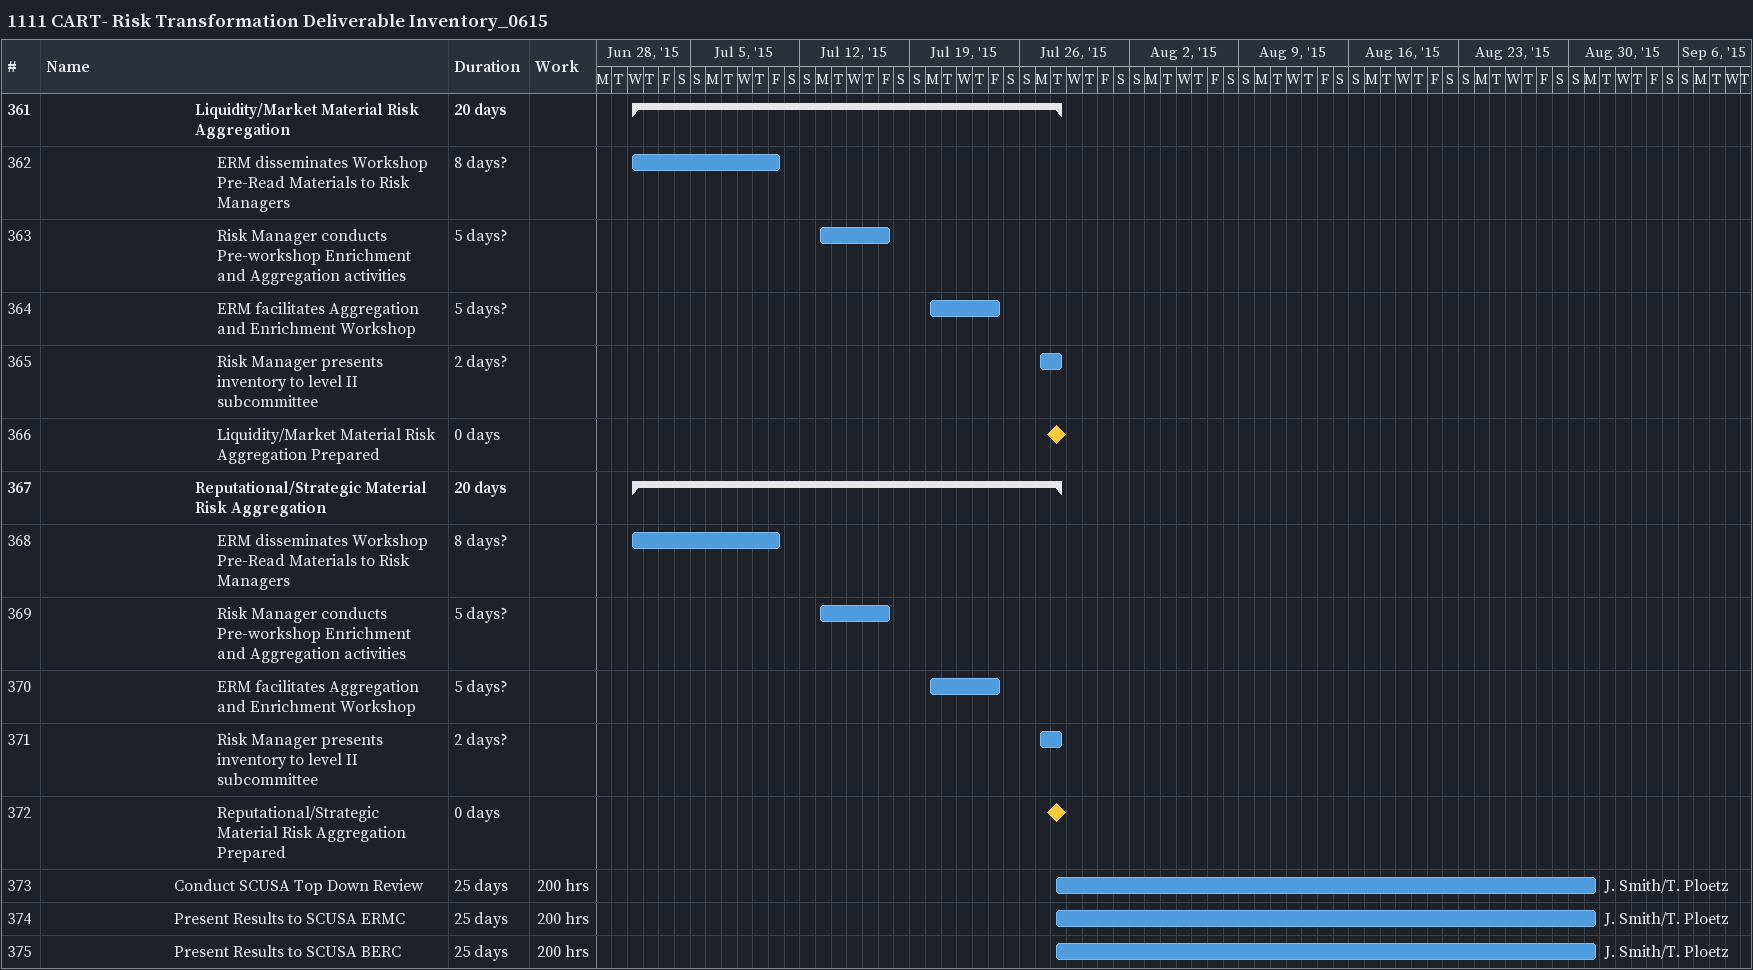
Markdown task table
1111 CART- Risk Transformation Deliverable Inventory_0615

| ID | Level | Task | Duration | Start | Finish | Resources | Work (h) |
|---|---|---|---|---|---|---|---|
| 361 | 8 | **Liquidity/Market Material Risk Aggregation** | 20d | 2015-07-01 | 2015-07-28 |  |  |
| 362 | 9 | ERM disseminates Workshop Pre-Read Materials to Risk Managers | 8d? | 2015-07-01 | 2015-07-10 |  |  |
| 363 | 9 | Risk Manager conducts Pre-workshop Enrichment and Aggregation activities | 5d? | 2015-07-13 | 2015-07-17 |  |  |
| 364 | 9 | ERM facilitates Aggregation and Enrichment Workshop | 5d? | 2015-07-20 | 2015-07-24 |  |  |
| 365 | 9 | Risk Manager presents inventory to level II subcommittee | 2d? | 2015-07-27 | 2015-07-28 |  |  |
| 366 | 9 | Liquidity/Market Material Risk Aggregation Prepared | 0d | 2015-07-28 | 2015-07-28 |  |  |
| 367 | 8 | **Reputational/Strategic Material Risk Aggregation** | 20d | 2015-07-01 | 2015-07-28 |  |  |
| 368 | 9 | ERM disseminates Workshop Pre-Read Materials to Risk Managers | 8d? | 2015-07-01 | 2015-07-10 |  |  |
| 369 | 9 | Risk Manager conducts Pre-workshop Enrichment and Aggregation activities | 5d? | 2015-07-13 | 2015-07-17 |  |  |
| 370 | 9 | ERM facilitates Aggregation and Enrichment Workshop | 5d? | 2015-07-20 | 2015-07-24 |  |  |
| 371 | 9 | Risk Manager presents inventory to level II subcommittee | 2d? | 2015-07-27 | 2015-07-28 |  |  |
| 372 | 9 | Reputational/Strategic Material Risk Aggregation Prepared | 0d | 2015-07-28 | 2015-07-28 |  |  |
| 373 | 7 | Conduct SCUSA Top Down Review | 25d | 2015-07-28 | 2015-08-31 | J. Smith/T. Ploetz | 200 |
| 374 | 7 | Present Results to SCUSA ERMC | 25d | 2015-07-28 | 2015-08-31 | J. Smith/T. Ploetz | 200 |
| 375 | 7 | Present Results to SCUSA BERC | 25d | 2015-07-28 | 2015-08-31 | J. Smith/T. Ploetz | 200 |
